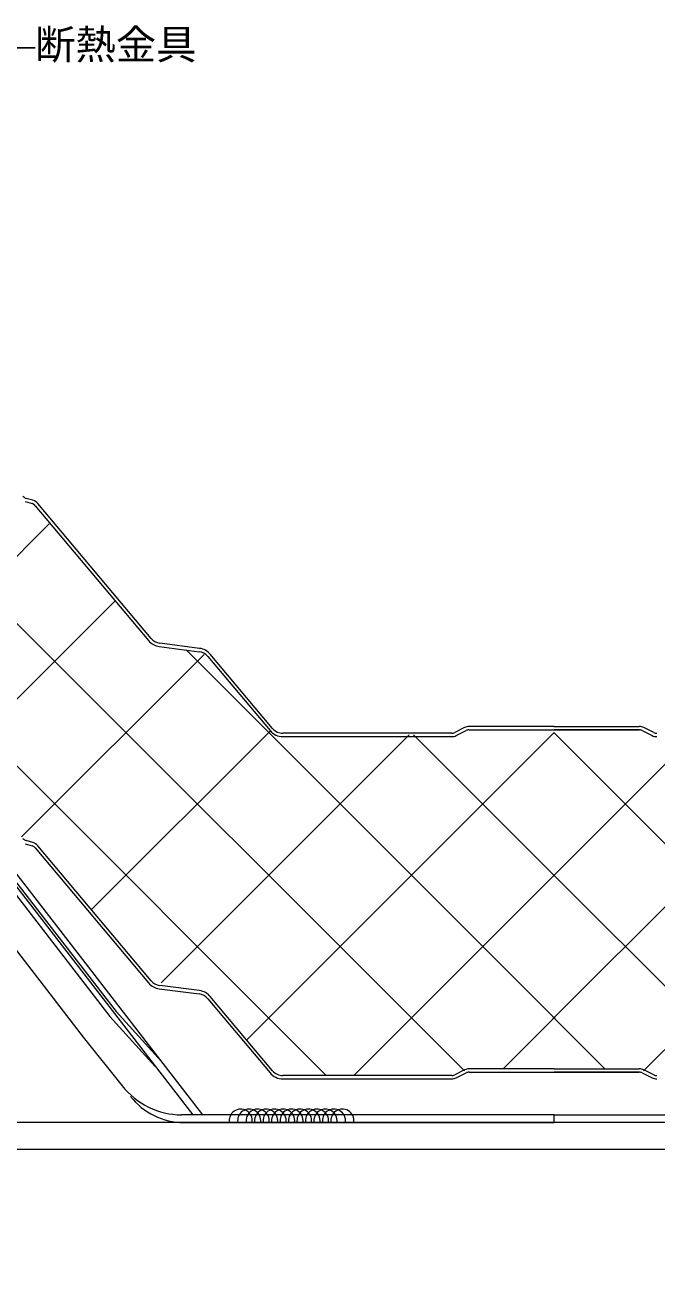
# Model space of a CAD drawing. Units: millimetres at full size, sheet at 1:3; details may follow other scales. Extents: x -1262 to 3778, y -891 to 1036.
# Drawn here: x 2417.9 to 2605.6, y 42.8 to 419.2 of the extents above; entities that cross this region are included whole.
import ezdxf
from ezdxf.enums import TextEntityAlignment as Align

# ---------------------------------------------------------------- set-up
doc = ezdxf.new("R2010")
doc.units = ezdxf.units.MM
doc.header["$LTSCALE"] = 3
for name, color, linetype, lineweight in [('0-6_名称1', 5, 'Continuous', 25), ('0-B_屋根1', 6, 'Continuous', 20), ('2-1_裏貼1', 2, 'Continuous', 18), ('2-A_タイトフレーム', 3, 'Continuous', 9), ('4-2_H鋼1', 2, 'Continuous', 18)]:
    doc.layers.add(name, color=color, linetype=linetype, lineweight=lineweight)
doc.styles.add('ＭＳ ゴシック', font='')
doc.styles.get('ＭＳ ゴシック').set_extended_font_data('MS Gothic')

msp = doc.modelspace()

# ---------------------------------------------------------------- linework, layer by layer
at = {"layer": '0-6_名称1'}
msp.add_lwpolyline([(2357.19, 336.102), (2377.642, 412.427), (2420.784, 412.427)], dxfattribs=at)
at = {"layer": '0-B_屋根1'}
for p, q in [((2417.886, 277.495), (2419.875, 276.918)), ((2420.153, 277.879), (2418.164, 278.455)), ((2420.85, 276.283), (2454.53, 236.146)), ((2455.296, 236.788), (2421.616, 276.926)), ((2457.713, 234.402), (2469.574, 232.855)), ((2469.703, 233.847), (2457.843, 235.393)), ((2472.121, 231.46), (2490.647, 209.381)), ((2491.413, 210.024), (2472.887, 232.103)), ((2544.64, 208.595), (2494.477, 208.595)), ((2494.477, 207.595), (2544.64, 207.595)), ((2548.479, 210.278), (2545.534, 208.806)), ((2545.982, 207.911), (2548.926, 209.384)), ((2575.112, 210.595), (2549.82, 210.595)), ((2549.82, 209.595), (2575.112, 209.595)), ((2575.112, 210.595), (2600.404, 210.595)), ((2575.112, 210.595), (2600.404, 210.595)), ((2575.112, 209.595), (2600.404, 209.595)), ((2600.404, 209.595), (2575.112, 209.595)), ((2601.298, 209.384), (2604.243, 207.911)), ((2604.69, 208.806), (2601.745, 210.278)), ((2417.886, 175.693), (2419.875, 175.116)), ((2420.153, 176.077), (2418.164, 176.653)), ((2420.85, 174.481), (2454.53, 134.343)), ((2455.296, 134.986), (2421.616, 175.123)), ((2457.713, 132.599), (2469.574, 131.053)), ((2469.703, 132.044), (2457.843, 133.591)), ((2472.121, 129.658), (2490.647, 107.579)), ((2491.413, 108.221), (2472.887, 130.3)), ((2544.64, 106.792), (2494.477, 106.792)), ((2494.477, 105.793), (2544.64, 105.793)), ((2548.479, 108.476), (2545.534, 107.004)), ((2545.982, 106.109), (2548.926, 107.581)), ((2575.112, 108.793), (2549.82, 108.793)), ((2549.82, 107.793), (2575.112, 107.793)), ((2575.112, 108.793), (2600.404, 108.793)), ((2575.112, 108.793), (2600.404, 108.793)), ((2575.112, 107.793), (2600.404, 107.793)), ((2600.404, 107.793), (2575.112, 107.793)), ((2601.298, 107.581), (2604.243, 106.109)), ((2604.69, 107.004), (2601.745, 108.476))]:
    msp.add_line(p, q, dxfattribs=at)
for centre, radius, start, end in [((2418.721, 280.376), 2, 219.99998, 253.83511), ((2419.318, 274.997), 2, 40, 73.83511), ((2419.318, 274.997), 3, 40, 73.83511), ((2458.36, 239.36), 5, 219.99998, 262.57048), ((2458.36, 239.36), 4, 219.99998, 262.57048), ((2469.056, 228.889), 5, 39.99998, 82.57048), ((2469.056, 228.889), 4, 39.99998, 82.57048), ((2494.477, 212.595), 5, 219.99998, 269.99998), ((2494.477, 212.595), 4, 219.99998, 269.99998), ((2544.64, 210.595), 2, 269.99998, 296.56505), ((2544.64, 210.595), 3, 269.99998, 296.56505), ((2549.82, 207.595), 3, 90, 116.56505), ((2549.82, 207.595), 2, 90, 116.56505), ((2600.404, 207.595), 3, 63.43494, 90), ((2600.404, 207.595), 3, 63.43495, 90), ((2600.404, 207.595), 2, 63.43494, 90), ((2600.404, 207.595), 2, 63.43495, 90), ((2605.584, 210.595), 3, 243.43494, 269.99998), ((2605.584, 210.595), 2, 243.43494, 269.99998), ((2418.721, 178.574), 2, 219.99998, 253.83511), ((2419.318, 173.195), 2, 40, 73.83511), ((2419.318, 173.195), 3, 40, 73.83511), ((2458.36, 137.557), 5, 219.99998, 262.57048), ((2458.36, 137.557), 4, 219.99998, 262.57048), ((2469.056, 127.086), 5, 39.99998, 82.57048), ((2469.056, 127.086), 4, 39.99998, 82.57048), ((2494.477, 110.793), 5, 219.99998, 269.99998), ((2494.477, 110.793), 4, 219.99998, 269.99998), ((2544.64, 108.793), 2, 269.99998, 296.56505), ((2544.64, 108.793), 3, 269.99998, 296.56505), ((2549.82, 105.793), 3, 90, 116.56505), ((2549.82, 105.793), 2, 90, 116.56505), ((2600.404, 105.793), 3, 63.43494, 90), ((2600.404, 105.793), 3, 63.43495, 90), ((2600.404, 105.793), 2, 63.43494, 90), ((2600.404, 105.793), 2, 63.43495, 90), ((2605.584, 108.793), 3, 243.43494, 269.99998), ((2605.584, 108.793), 2, 243.43494, 269.99998)]:
    msp.add_arc(centre, radius, start, end, dxfattribs=at)
at = {"layer": '2-1_裏貼1'}
for p, q in [((2548.405, 108.202), (2366.705, 289.903)), ((2601.7, 108.202), (2783.401, 289.903)), ((2393.398, 239.233), (2425.025, 270.859)), ((2397.429, 200.837), (2444.517, 247.926)), ((2575.37, 123.664), (2465.669, 233.364)), ((2574.735, 123.664), (2684.436, 233.364)), ((2416.786, 177.768), (2471.059, 232.041)), ((2507.335, 106.846), (2396.474, 217.706)), ((2437.379, 155.935), (2490.769, 209.324)), ((2458.253, 134.382), (2532.024, 208.154)), ((2483.705, 117.408), (2575.092, 208.795)), ((2575.231, 166.229), (2533.288, 208.172)), ((2574.874, 166.229), (2616.818, 208.172)), ((2666.4, 117.408), (2575.013, 208.795)), ((2515.604, 106.88), (2575.23, 166.506)), ((2634.502, 106.88), (2574.875, 166.506)), ((2559.943, 108.793), (2575.368, 124.218)), ((2590.163, 108.793), (2574.737, 124.218))]:
    msp.add_line(p, q, dxfattribs=at)
at = {"layer": '2-A_タイトフレーム'}
for p, q in [((2355.399, 241.435), (2444.872, 125.795)), ((2353.58, 240.028), (2443.053, 124.388)), ((2356.976, 238.204), (2467.684, 95.12)), ((2358.795, 239.612), (2470.592, 95.12)), ((2352.413, 225.145), (2435.121, 118.25)), ((2443.053, 124.388), (2456.534, 109.53)), ((2444.872, 125.795), (2458.353, 110.938)), ((2435.121, 118.25), (2446.701, 103.774))]:
    msp.add_line(p, q, dxfattribs=at)
for points in [[(2464.989, 92.82), (2575.092, 92.82), (2575.092, 95.12), (2464.338, 95.12)], [(2685.195, 92.82), (2575.092, 92.82), (2575.092, 95.12), (2685.846, 95.12)]]:
    msp.add_lwpolyline(points, dxfattribs=at)
for centre, radius, start, end in [((2464.338, 117.42), 22.3, 217.72992, 270), ((2464.989, 112.82), 20, 217.72992, 270), ((2481.934, 93.369), 3.441, 353.10626, 191.11977), ((2484.452, 93.369), 3.441, 353.10626, 191.11977), ((2486.971, 93.369), 3.441, 353.10626, 191.11977), ((2489.489, 93.369), 3.441, 353.10626, 191.11977), ((2492.008, 93.369), 3.441, 353.10626, 191.11977), ((2494.527, 93.369), 3.441, 353.10626, 191.11977), ((2497.045, 93.369), 3.441, 353.10626, 191.11977), ((2499.564, 93.369), 3.441, 353.10626, 191.11977), ((2502.082, 93.369), 3.441, 353.10626, 191.11977), ((2504.601, 93.369), 3.441, 353.10626, 191.11977), ((2507.12, 93.369), 3.441, 353.10626, 191.11977), ((2509.638, 93.369), 3.441, 353.10626, 191.11977), ((2512.157, 93.369), 3.441, 353.10626, 191.11977)]:
    msp.add_arc(centre, radius, start, end, dxfattribs=at)
at = {"layer": '4-2_H鋼1'}
msp.add_line((3571.146, 84.803), (2065.615, 84.803), dxfattribs=at)
msp.add_lwpolyline([(3571.146, 92.803), (1750.147, 92.803), (1750.147, 42.803)], dxfattribs=at)

# ---------------------------------------------------------------- texts
at = {"layer": '0-6_名称1', "style": 'ＭＳ ゴシック'}
msp.add_text('断熱金具', height=8.798, dxfattribs=at).set_placement((2420.784, 406.427), align=Align.BOTTOM_LEFT)

doc.saveas('drawing.dxf')
